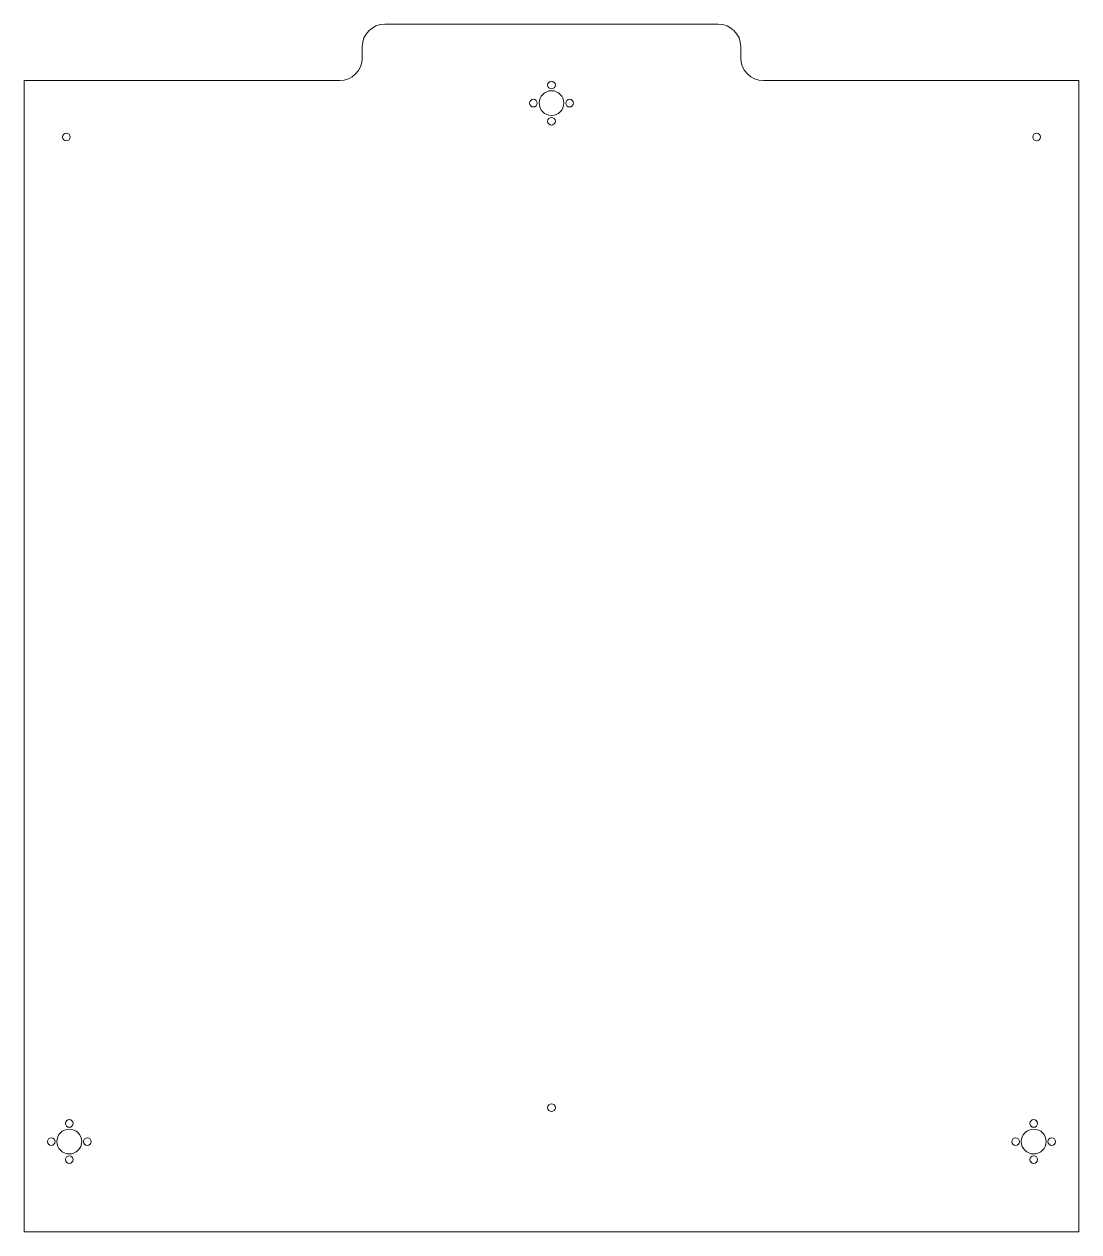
# Model space of a CAD drawing. Header units: millimetres. Extents: x 0 to 468, y 0 to 535.
import ezdxf

# ---------------------------------------------------------------- set-up
doc = ezdxf.new("R2010")
doc.units = ezdxf.units.MM

msp = doc.modelspace()

# ---------------------------------------------------------------- linework, layer by layer
at = {"color": 7, "linetype": 'Continuous', "lineweight": 15}
for p, q in [((307.65, 535), (159.85, 535)), ((149.85, 525), (149.85, 520)), ((317.65, 520), (317.65, 525)), ((0, 510), (0, 0)), ((139.85, 510), (0, 510)), ((467.5, 510), (327.65, 510)), ((467.5, 0), (467.5, 510)), ((0, 0), (467.5, 0))]:
    msp.add_line(p, q, dxfattribs=at)
for centre, radius in [((233.75, 508), 1.7), ((233.75, 500), 5.5), ((225.75, 500), 1.7), ((241.75, 500), 1.7), ((233.75, 492), 1.7), ((18.75, 485), 1.7), ((448.75, 485), 1.7), ((233.75, 55), 1.7), ((20, 48), 1.7), ((447.5, 48), 1.7), ((20, 40), 5.5), ((447.5, 40), 5.5), ((12, 40), 1.7), ((28, 40), 1.7), ((439.5, 40), 1.7), ((455.5, 40), 1.7), ((20, 32), 1.7), ((447.5, 32), 1.7)]:
    msp.add_circle(centre, radius, dxfattribs=at)
for centre, start, end in [((307.65, 525), 0, 90), ((159.85, 525), 90, 180), ((139.85, 520), 270, 0), ((327.65, 520), 180, 270)]:
    msp.add_arc(centre, 10, start, end, dxfattribs=at)

doc.saveas('drawing.dxf')
